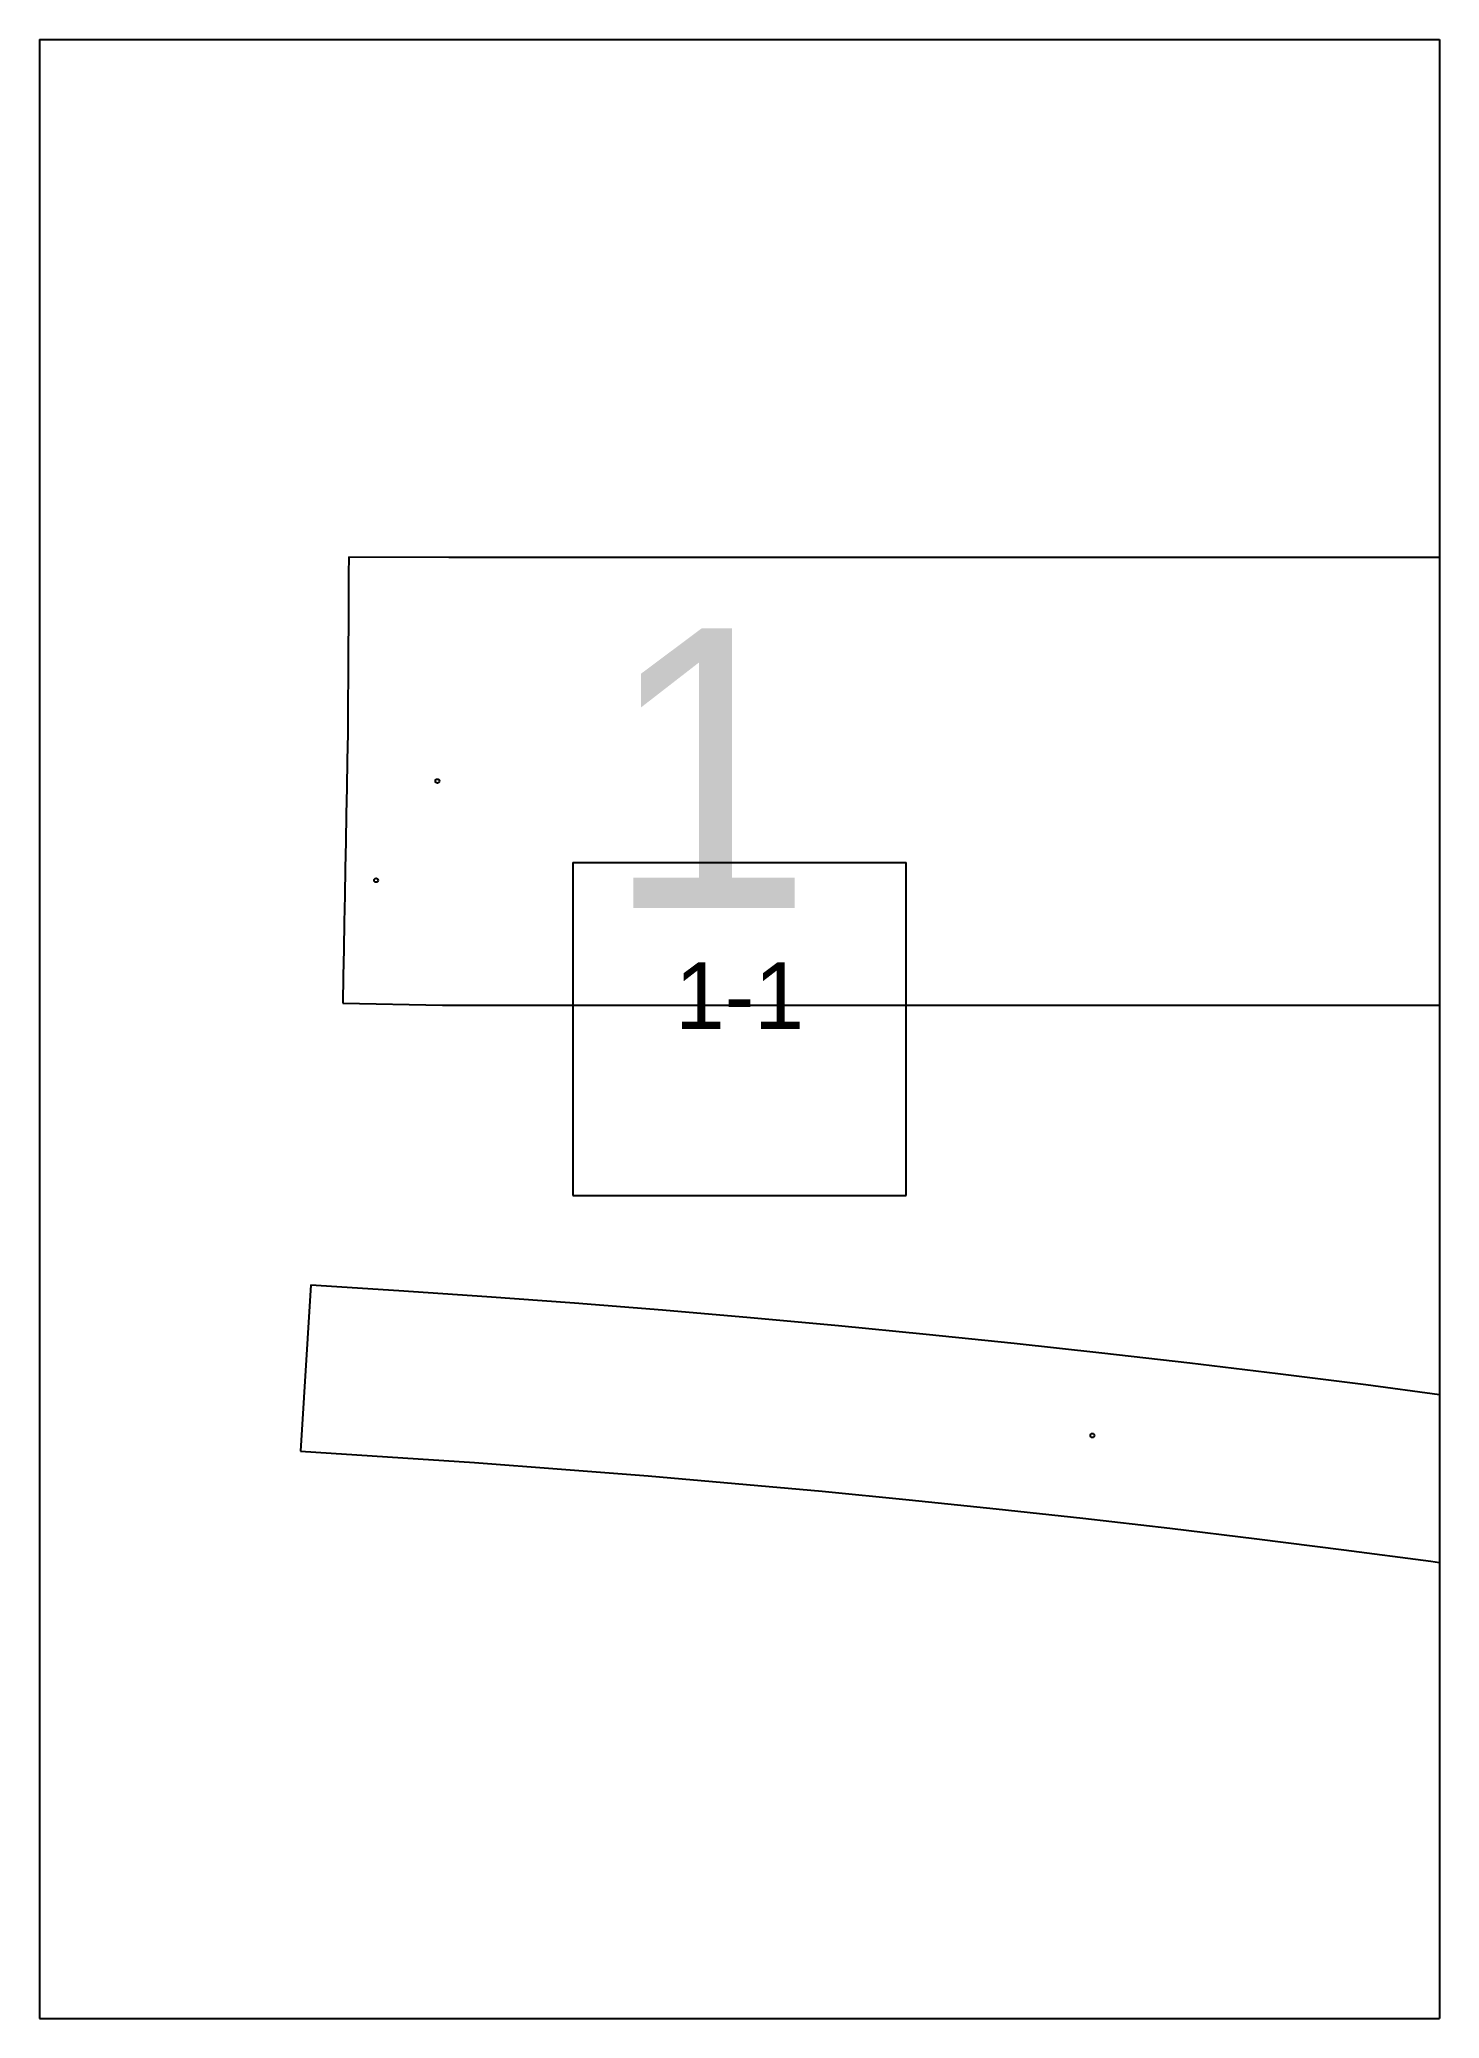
# Paper-space layout 'Plan 1-1' of a CAD drawing. Header units: metres, sheet in millimetres. Extents: x 0 to 210, y 0 to 297.
# The model-space entities are those that its viewports show. They can reach past a viewport. Long polylines and large blocks are cut down to what shows.
import ezdxf
from ezdxf.enums import TextEntityAlignment as Align

# ---------------------------------------------------------------- set-up
doc = ezdxf.new("R2010")
doc.units = ezdxf.units.M
for name, color, linetype in [('default', 7, 'Continuous'), ('mcircles', 7, 'Continuous'), ('TEXTLAYER', 7, 'Continuous'), ('VIEWPORTS', 7, 'Continuous')]:
    doc.layers.add(name, color=color, linetype=linetype)

msp = doc.modelspace()

# ---------------------------------------------------------------- linework, layer by layer
at = {"color": 9}
for p, q in [((0, 0), (210, 0)), ((0, 0), (0, -297)), ((210, 0), (210, -297)), ((210, 0), (420, 0)), ((210, 0), (210, -297)), ((80, -123.5), (130, -123.5)), ((80, -123.5), (80, -173.5)), ((130, -173.5), (130, -123.5)), ((80, -173.5), (130, -173.5)), ((0, -297), (210, -297)), ((0, -297), (210, -297)), ((0, -297), (0, -594)), ((210, -297), (420, -297)), ((210, -297), (210, -594)), ((210, -297), (420, -297)), ((210, -297), (210, -594))]:
    msp.add_line(p, q, dxfattribs=at)
at = {"layer": 'default', "color": 7, "linetype": 'Continuous'}
for p, q in [((46.38, -77.62), (46.36, -80.22)), ((46.38, -77.62), (61.38, -77.68)), ((61.38, -77.68), (426.56, -77.68)), ((46.35, -82.87), (46.34, -85.53)), ((46.36, -80.22), (46.35, -82.87)), ((46.34, -85.53), (46.32, -88.18)), ((46.32, -88.18), (46.31, -90.84)), ((46.31, -90.84), (46.29, -93.47)), ((46.29, -93.47), (46.28, -96.17)), ((46.28, -96.17), (46.26, -98.89)), ((46.26, -98.89), (46.24, -101.6)), ((46.24, -101.6), (46.22, -104.14)), ((46.22, -104.14), (46.15, -108.19)), ((46.15, -108.19), (46.07, -112.24)), ((46.07, -112.24), (46, -116.29)), ((46, -116.29), (45.92, -120.34)), ((45.92, -120.34), (45.84, -124.39)), ((45.84, -124.39), (45.77, -128.44)), ((45.77, -128.44), (45.69, -132.49)), ((45.69, -132.49), (45.62, -136.54)), ((45.62, -136.54), (45.54, -140.59)), ((45.54, -140.59), (45.47, -144.64)), ((45.47, -144.64), (60.46, -144.92)), ((60.46, -144.92), (427.47, -144.92)), ((40.71, -186.92), (39.16, -211.88)), ((40.71, -186.92), (53.9, -187.74)), ((53.9, -187.74), (67.09, -188.64)), ((67.09, -188.64), (80.27, -189.62)), ((80.27, -189.62), (93.46, -190.67)), ((93.46, -190.67), (106.64, -191.8)), ((106.64, -191.8), (119.83, -193)), ((119.83, -193), (133.01, -194.29)), ((133.01, -194.29), (146.2, -195.65)), ((146.2, -195.65), (159.38, -197.09)), ((159.38, -197.09), (172.57, -198.61)), ((172.57, -198.61), (185.75, -200.2)), ((185.75, -200.2), (198.94, -201.88)), ((198.94, -201.88), (212.13, -203.63)), ((39.16, -211.88), (52.2, -212.69)), ((52.2, -212.69), (65.24, -213.57)), ((65.24, -213.57), (78.28, -214.54)), ((78.28, -214.54), (91.32, -215.58)), ((91.32, -215.58), (104.36, -216.69)), ((104.36, -216.69), (117.4, -217.89)), ((117.4, -217.89), (130.45, -219.16)), ((130.45, -219.16), (143.49, -220.5)), ((143.49, -220.5), (156.53, -221.93)), ((156.53, -221.93), (169.57, -223.43)), ((169.57, -223.43), (182.61, -225)), ((182.61, -225), (195.65, -226.66)), ((195.65, -226.66), (208.69, -228.39)), ((208.69, -228.39), (221.73, -230.2))]:
    msp.add_line(p, q, dxfattribs=at)
at = {"layer": 'mcircles', "color": 7, "linetype": 'Continuous'}
for centre in [(59.68, -111.28), (50.48, -126.18), (157.94, -209.51)]:
    msp.add_circle(centre, 0.3, dxfattribs=at)

# ---------------------------------------------------------------- texts
at = {"color": 7, "linetype": 'Continuous'}
msp.add_text('           1', height=42, dxfattribs=at).set_placement((-86.84, -130.36))
at = {"layer": 'TEXTLAYER', "color": 1}
msp.add_text('1-1', height=10, dxfattribs=at).set_placement((105, -148.5), align=Align.CENTER)

psp = doc.layouts.new('Plan 1-1')

# ---------------------------------------------------------------- viewports
at = {"layer": 'VIEWPORTS'}
psp.add_viewport(center=(105, 148.5), size=(210, 297), view_center_point=(105, -148.5), view_height=297, dxfattribs=at)

doc.saveas('drawing.dxf')
